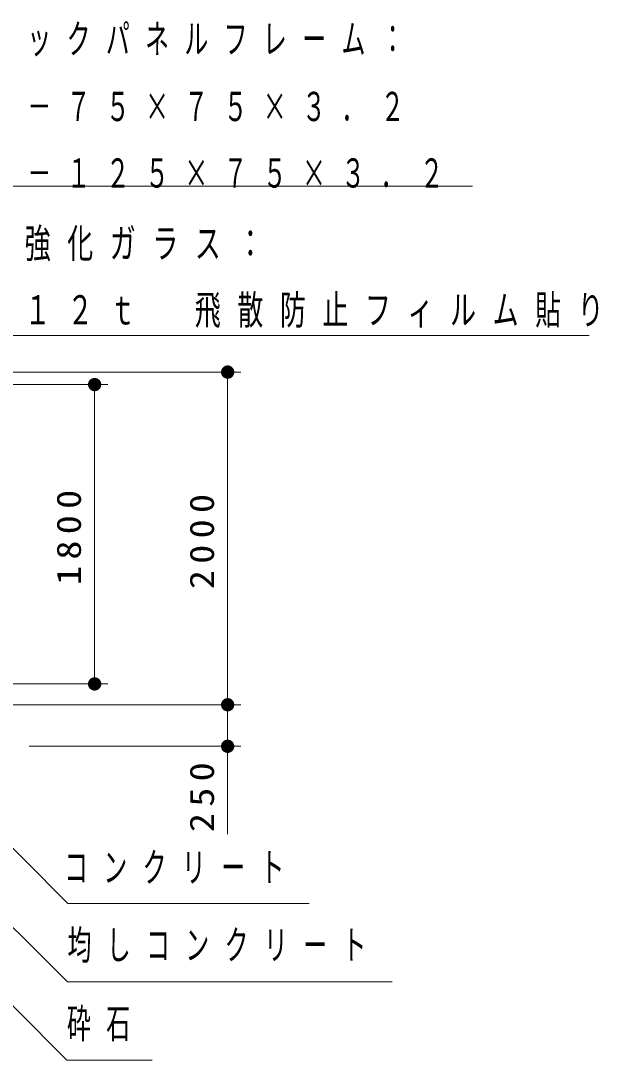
# Model space of a CAD drawing. Units: millimetres on the paper, scale 1:80. Extents: x -385 to 145, y 0 to 323.
# Drawn here: x -249.2 to -205.8, y 80.3 to 158.4 of the extents above; entities that cross this region are included whole.
import ezdxf

# ---------------------------------------------------------------- set-up
doc = ezdxf.new("R2010")
doc.units = ezdxf.units.MM
doc.layers.add('LY_1', color=7, linetype='Continuous', lineweight=25)
doc.styles.add('ＭＳ ゴシック', font='')
doc.styles.get('ＭＳ ゴシック').set_extended_font_data('MS Gothic')

# ---------------------------------------------------------------- blocks, each defined once
blk = doc.blocks.new('filled_dot')
at = {"color": 0, "linetype": 'Continuous', "lineweight": -2, "const_width": 1.25}
blk.add_lwpolyline([(-0.625, 0, 1), (0.625, 0, 1)], format="xyb", close=True, dxfattribs=at)

msp = doc.modelspace()

# ---------------------------------------------------------------- linework, layer by layer
at = {"layer": 'LY_1', "lineweight": 13}
for p, q in [((-257.645, 132.028), (-232.645, 132.028)), ((-233.645, 132.028), (-233.645, 107.028)), ((-257.645, 131.09), (-242.645, 131.09)), ((-243.645, 131.09), (-243.645, 108.59)), ((-257.645, 108.59), (-242.645, 108.59)), ((-257.645, 107.028), (-232.645, 107.028)), ((-233.645, 107.028), (-233.645, 97.305)), ((-248.577, 103.903), (-232.645, 103.903))]:
    msp.add_line(p, q, dxfattribs=at)
for points in [[(-267.745, 132.065), (-253.8, 146.011), (-215.239, 146.011)], [(-263.141, 123.545), (-251.912, 134.774), (-206.465, 134.774)], [(-252.395, 98.844), (-245.648, 92.097), (-227.526, 92.097)], [(-253.284, 93.741), (-245.688, 86.205), (-221.268, 86.205)], [(-257.396, 92.009), (-245.729, 80.312), (-239.308, 80.312)]]:
    msp.add_lwpolyline(points, dxfattribs=at)

# ---------------------------------------------------------------- block references
at = {"layer": 'LY_1', "lineweight": 13, "xscale": 0.4, "yscale": 0.4}
for p, rotation in [((-233.645, 132.028), 270), ((-243.645, 131.09), 270), ((-243.645, 108.59), 90), ((-233.645, 107.028), 90), ((-233.645, 107.028), 270), ((-233.645, 103.903), 90)]:
    msp.add_blockref('filled_dot', p, dxfattribs=dict(at, rotation=rotation))

# ---------------------------------------------------------------- texts
at = {"layer": 'LY_1', "char_height": 2.199, "attachment_point": 4, "style": 'ＭＳ ゴシック'}
for s, insert in [('\\T1.64;\\W0.6;バックパネルフレーム：', (-251.655, 156.961)), ('\\T1.64;\\W0.6;□－７５×７５×３．２', (-251.655, 151.961)), ('\\T1.64;\\W0.6;□－１２５×７５×３．２', (-251.655, 146.961)), ('\\T1.64;\\W0.65;強化ガラス：', (-248.901, 141.574)), ('\\T1.64;\\W0.65;１２ｔ\u3000飛散防止フィルム貼り', (-248.901, 136.574)), ('\\T1.64;\\W0.6;コンクリート', (-245.943, 94.747)), ('\\T1.64;\\W0.6;均しコンクリート', (-245.684, 88.855)), ('\\T1.64;\\W0.6;砕石', (-245.725, 82.962))]:
    msp.add_mtext(s, dxfattribs=dict(at, insert=insert))
at = {"layer": 'LY_1', "char_height": 1.833, "attachment_point": 8, "rotation": 90, "style": 'ＭＳ ゴシック'}
for s, insert in [('\\T1.33;\\W1.15;1800', (-244.645, 119.84)), ('\\T1.33;\\W1.15;2000', (-234.645, 119.528)), ('\\T1.33;\\W1.15;250', (-234.645, 100.315))]:
    msp.add_mtext(s, dxfattribs=dict(at, insert=insert))

doc.saveas('drawing.dxf')
